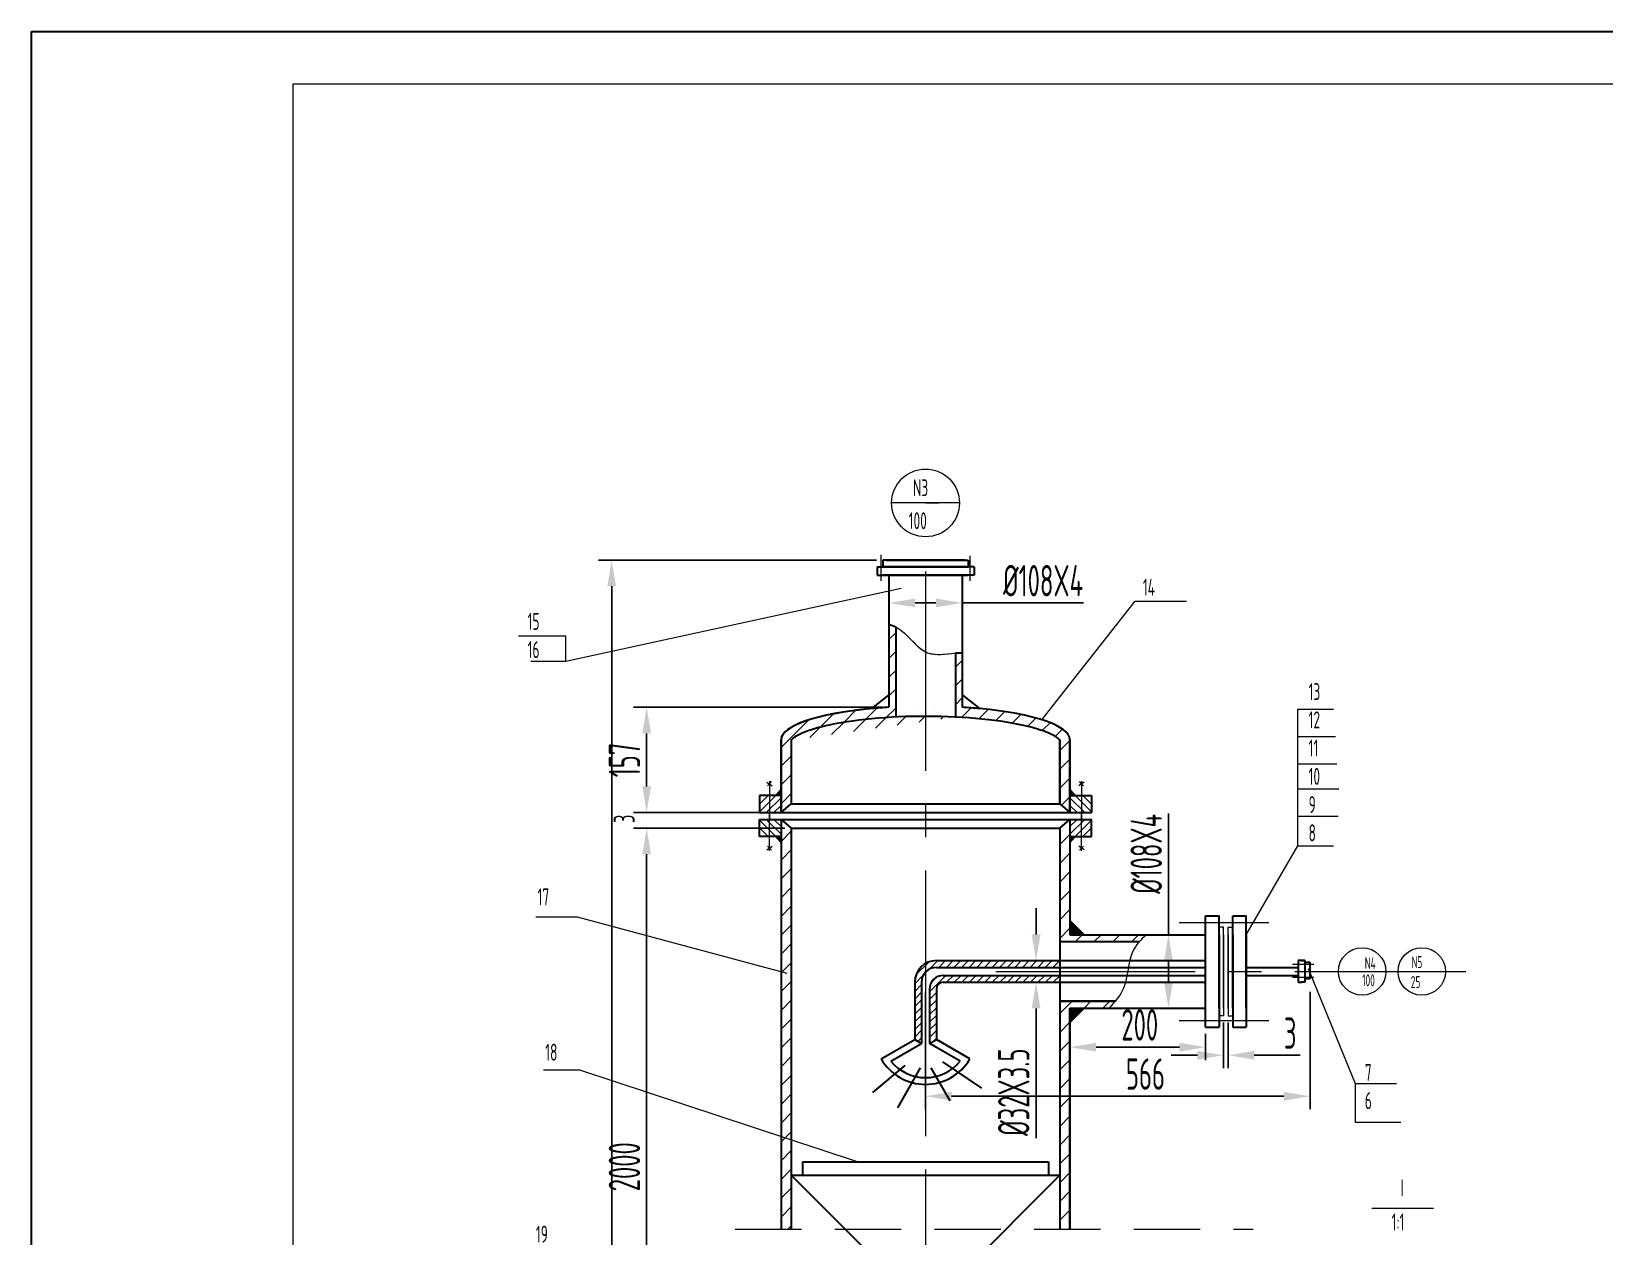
# Model space of a CAD drawing. Header units: millimetres. Extents: x 246 to 525, y 83 to 503.
# Drawn here: x 246.4 to 396.7, y 387.8 to 503 of the extents above; entities that cross this region are included whole.
import ezdxf

# ---------------------------------------------------------------- set-up
doc = ezdxf.new("R2010")
doc.units = ezdxf.units.MM
doc.linetypes.add('CENTER2', pattern=[28.575, 19.05, -3.175, 3.175, -3.175])
doc.linetypes.add('DASHED2', pattern=[9.525, 6.35, -3.175])
doc.layers.get('Defpoints').update_dxf_attribs({"lineweight": 15})
for name, color, linetype, lineweight in [('中心线', 7, 'CENTER2', 15), ('标注', 7, 'Continuous', 15), ('粗实线', 7, 'Continuous', 30), ('细实线', 7, 'Continuous', 15)]:
    doc.layers.add(name, color=color, linetype=linetype, lineweight=lineweight)
doc.styles.get("Standard").update_dxf_attribs({"font": 'ascii.shx', "width": 0.67, "height": 3, "bigfont": 'hztxt.shx'})
doc.dimstyles.new('ISO-25', dxfattribs={"dimtxt": 2.5, "dimasz": 2.5, "dimexe": 1.25, "dimexo": 0.625, "dimtad": 1, "dimdsep": 46, "dimtxsty": 'Standard', "dimcen": 2.5, "dimadec": 0, "dimazin": 0, "dimtfac": 1, "dimtofl": 0, "dimtmove": 0, "dimatfit": 3, "dimfxl": 1, "dimarcsym": 0})
doc.dimstyles.new('副本 (2)ISO-25', dxfattribs={"dimtxt": 2.5, "dimasz": 2.5, "dimexe": 1.25, "dimexo": 0.625, "dimtad": 1, "dimlfac": 10, "dimdsep": 46, "dimtxsty": 'Standard', "dimcen": 2.5, "dimadec": 0, "dimazin": 0, "dimtfac": 1, "dimtix": 1, "dimtofl": 0, "dimtmove": 0, "dimatfit": 3, "dimfxl": 1, "dimarcsym": 0})
pattern_1 = [(45, (239.01276, 282.3983), (-0.3637004, 0.3637004), [])]
pattern_2 = [(45, (66.3649, 69.7922), (-0.8980256, 0.8980256), [])]

# ---------------------------------------------------------------- blocks, each defined once
blk = doc.blocks.new('*D3')
at = {"layer": 'Defpoints', "color": 0, "transparency": 16777216}
for p in [(345.63, 407.86), (358.59, 407.86), (345.63, 405.94)]:
    blk.add_point(p, dxfattribs=at)
at = {"layer": '标注', "color": 0, "lineweight": -2, "transparency": 16777216}
for p, q in [((345.63, 407.23), (345.63, 404.69)), ((356.09, 405.94), (348.13, 405.94)), ((358.59, 407.23), (358.59, 404.69))]:
    blk.add_line(p, q, dxfattribs=at)
at = {"layer": '标注', "color": 0, "transparency": 16777216}
for points in [[(348.13, 406.36), (348.13, 405.52), (345.63, 405.94)], [(356.09, 406.36), (356.09, 405.52), (358.59, 405.94)]]:
    blk.add_solid(points, dxfattribs=at)
at = {"layer": '标注', "color": 0, "transparency": 16777216, "insert": (352.3, 408.07), "char_height": 3, "attachment_point": 5}
blk.add_mtext('200', dxfattribs=at)
blk = doc.blocks.new('*D19')
at = {"layer": 'Defpoints', "color": 0, "transparency": 16777216}
for p in [(342.46, 414.22), (341.12, 412.14), (342.39, 412.14)]:
    blk.add_point(p, dxfattribs=at)
at = {"layer": '标注', "color": 0, "lineweight": -2, "transparency": 16777216}
for p, q in [((342.39, 416.72), (342.39, 419.22)), ((341.84, 414.22), (341.14, 414.22)), ((341.74, 412.14), (343.64, 412.14)), ((342.39, 409.64), (342.39, 397.25))]:
    blk.add_line(p, q, dxfattribs=at)
at = {"layer": '标注', "color": 0, "transparency": 16777216}
for points in [[(341.97, 416.72), (342.81, 416.72), (342.39, 414.22)], [(341.97, 409.64), (342.81, 409.64), (342.39, 412.14)]]:
    blk.add_solid(points, dxfattribs=at)
at = {"layer": '标注', "color": 0, "transparency": 16777216, "insert": (340.26, 401.64), "char_height": 3, "attachment_point": 5, "rotation": 90}
blk.add_mtext('%%c32X3.5', dxfattribs=at)
blk = doc.blocks.new('*D20')
at = {"layer": 'Defpoints', "color": 0, "transparency": 16777216}
for p in [(331.82, 411.85), (368.57, 411.85), (331.82, 401.25)]:
    blk.add_point(p, dxfattribs=at)
at = {"layer": '标注', "color": 0, "lineweight": -2, "transparency": 16777216}
for p, q in [((331.82, 411.23), (331.82, 400)), ((368.57, 411.23), (368.57, 400)), ((366.07, 401.25), (334.32, 401.25))]:
    blk.add_line(p, q, dxfattribs=at)
at = {"layer": '标注', "color": 0, "transparency": 16777216}
for points in [[(334.32, 401.66), (334.32, 400.83), (331.82, 401.25)], [(366.07, 401.66), (366.07, 400.83), (368.57, 401.25)]]:
    blk.add_solid(points, dxfattribs=at)
at = {"layer": '标注', "color": 0, "transparency": 16777216, "insert": (352.84, 403.37), "char_height": 3, "attachment_point": 5}
blk.add_mtext('566', dxfattribs=at)
blk = doc.blocks.new('*D21')
at = {"layer": 'Defpoints', "color": 0, "transparency": 16777216}
for p in [(360.31, 408.94), (360.74, 408.94), (360.74, 405.17)]:
    blk.add_point(p, dxfattribs=at)
at = {"layer": '标注', "color": 0, "lineweight": -2, "transparency": 16777216}
for p, q in [((360.31, 408.31), (360.31, 403.92)), ((360.74, 408.31), (360.74, 403.92)), ((357.81, 405.17), (355.31, 405.17)), ((363.24, 405.17), (367.63, 405.17))]:
    blk.add_line(p, q, dxfattribs=at)
at = {"layer": '标注', "color": 0, "transparency": 16777216}
for points in [[(357.81, 405.58), (357.81, 404.75), (360.31, 405.17)], [(363.24, 405.58), (363.24, 404.75), (360.74, 405.17)]]:
    blk.add_solid(points, dxfattribs=at)
at = {"layer": '标注', "color": 0, "transparency": 16777216, "insert": (366.68, 407.29), "char_height": 3, "attachment_point": 5}
blk.add_mtext('3', dxfattribs=at)
blk = doc.blocks.new('*D22')
at = {"layer": 'Defpoints', "color": 0, "transparency": 16777216}
for p in [(358.59, 416.68), (355.04, 409.68), (358.59, 409.68)]:
    blk.add_point(p, dxfattribs=at)
at = {"layer": '标注', "color": 0, "lineweight": -2, "transparency": 16777216}
for p, q in [((355.04, 416.68), (355.04, 428.28)), ((357.96, 416.68), (353.79, 416.68)), ((355.04, 412.18), (355.04, 414.18)), ((357.96, 409.68), (353.79, 409.68))]:
    blk.add_line(p, q, dxfattribs=at)
at = {"layer": '标注', "color": 0, "transparency": 16777216}
for points in [[(354.62, 414.18), (355.46, 414.18), (355.04, 416.68)], [(354.62, 412.18), (355.46, 412.18), (355.04, 409.68)]]:
    blk.add_solid(points, dxfattribs=at)
at = {"layer": '标注', "color": 0, "transparency": 16777216, "insert": (352.92, 424.42), "char_height": 3, "attachment_point": 5, "rotation": 90}
blk.add_mtext('%%C108X4', dxfattribs=at)
blk = doc.blocks.new('*D26')
at = {"layer": 'Defpoints', "color": 0, "transparency": 16777216}
for p in [(328.33, 438.44), (305.17, 428.37), (328.33, 428.37)]:
    blk.add_point(p, dxfattribs=at)
at = {"layer": '标注', "color": 0, "lineweight": -2, "transparency": 16777216}
for p, q in [((327.7, 438.44), (303.92, 438.44)), ((305.17, 435.94), (305.17, 430.87)), ((327.7, 428.37), (303.92, 428.37))]:
    blk.add_line(p, q, dxfattribs=at)
at = {"layer": '标注', "color": 0, "transparency": 16777216}
for points in [[(304.76, 435.94), (305.59, 435.94), (305.17, 438.44)], [(304.76, 430.87), (305.59, 430.87), (305.17, 428.37)]]:
    blk.add_solid(points, dxfattribs=at)
at = {"layer": '标注', "color": 0, "transparency": 16777216, "insert": (303.05, 433.4), "char_height": 3, "attachment_point": 5, "rotation": 90}
blk.add_mtext('157', dxfattribs=at)
blk = doc.blocks.new('*D27')
at = {"layer": 'Defpoints', "color": 0, "transparency": 16777216}
for p in [(318.99, 426.88), (305.17, 362.15), (318.99, 362.15)]:
    blk.add_point(p, dxfattribs=at)
at = {"layer": '标注', "color": 0, "lineweight": -2, "transparency": 16777216}
for p, q in [((318.37, 426.88), (303.92, 426.88)), ((305.17, 424.38), (305.17, 364.65)), ((318.37, 362.15), (303.92, 362.15))]:
    blk.add_line(p, q, dxfattribs=at)
at = {"layer": '标注', "color": 0, "transparency": 16777216}
for points in [[(304.76, 424.38), (305.59, 424.38), (305.17, 426.88)], [(304.76, 364.65), (305.59, 364.65), (305.17, 362.15)]]:
    blk.add_solid(points, dxfattribs=at)
at = {"layer": '标注', "color": 0, "transparency": 16777216, "insert": (303.05, 394.51), "char_height": 3, "attachment_point": 5, "rotation": 90}
blk.add_mtext('2000', dxfattribs=at)
blk = doc.blocks.new('*D30')
at = {"layer": 'Defpoints', "color": 0, "transparency": 16777216}
for p in [(327.75, 452.5), (301.83, 237.84), (327.75, 237.84)]:
    blk.add_point(p, dxfattribs=at)
at = {"layer": '标注', "color": 0, "lineweight": -2, "transparency": 16777216}
for p, q in [((327.13, 452.5), (300.58, 452.5)), ((301.83, 450), (301.83, 240.34)), ((327.13, 237.84), (300.58, 237.84))]:
    blk.add_line(p, q, dxfattribs=at)
at = {"layer": '标注', "color": 0, "transparency": 16777216}
for points in [[(301.42, 450), (302.25, 450), (301.83, 452.5)], [(301.42, 240.34), (302.25, 240.34), (301.83, 237.84)]]:
    blk.add_solid(points, dxfattribs=at)
at = {"layer": '标注', "color": 0, "transparency": 16777216, "insert": (299.71, 345.17), "char_height": 3, "attachment_point": 5, "rotation": 90}
blk.add_mtext('5676', dxfattribs=at)
blk = doc.blocks.new('*D33')
at = {"layer": 'Defpoints', "color": 0, "transparency": 16777216}
for p in [(328.33, 451.06), (335.32, 451.06), (335.32, 448.41)]:
    blk.add_point(p, dxfattribs=at)
at = {"layer": '标注', "color": 0, "lineweight": -2, "transparency": 16777216}
for p, q in [((328.33, 450.44), (328.33, 447.16)), ((335.32, 450.43), (335.32, 447.16)), ((330.83, 448.41), (332.82, 448.41)), ((335.32, 448.41), (346.92, 448.41))]:
    blk.add_line(p, q, dxfattribs=at)
at = {"layer": '标注', "color": 0, "transparency": 16777216}
for points in [[(330.83, 448.83), (330.83, 448), (328.33, 448.41)], [(332.82, 448.83), (332.82, 448), (335.32, 448.41)]]:
    blk.add_solid(points, dxfattribs=at)
at = {"layer": '标注', "color": 0, "transparency": 16777216, "insert": (343.06, 450.54), "char_height": 3, "attachment_point": 5}
blk.add_mtext('%%c108X4', dxfattribs=at)

msp = doc.modelspace()

# ---------------------------------------------------------------- hatches: boundary and pattern name
at = {"layer": '粗实线'}
for points in [[(317.5115, 429.9984), (318.0219, 429.9984), (318.0219, 430.5877)], [(345.6267, 430.5877), (346.137, 429.9984), (345.6267, 429.9984)], [(318.0203, 425.5027), (317.5099, 426.092), (318.0203, 426.092)], [(345.6283, 425.5027), (346.1386, 426.092), (345.6283, 426.092)], [(345.6267, 418.0568), (345.6267, 416.6803), (346.985, 416.6803)], [(345.6267, 408.3054), (345.6267, 409.6819), (346.985, 409.6819)]]:
    msp.add_hatch(color=256, dxfattribs=at).paths.add_polyline_path(points)
at = {"layer": '细实线'}
h = msp.add_hatch(dxfattribs=at)
h.set_pattern_fill('ANSI31', color=256, scale=0.4, style=0)
h.set_pattern_definition(pattern_2)
edge = h.paths.add_edge_path()
edge.add_line((318.0219, 428.3693), (318.9926, 429.2106))
edge.add_line((318.9926, 429.2106), (318.9926, 435.2923))
edge.add_spline(control_points=[(318.9926, 435.2923), (318.9962, 435.2977), (319.0009, 435.3043), (319.0366, 435.3507), (319.0997, 435.4173), (319.3333, 435.597), (319.528, 435.7174), (320.1062, 436.0003), (320.5287, 436.1652), (321.7776, 436.5556), (322.7008, 436.7712), (325.178, 437.1987), (326.8403, 437.3808), (328.72, 437.4876), (328.8463, 437.4944), (328.9731, 437.5007)], knot_values=[11.20722814, 11.20722814, 11.20722814, 11.20722814, 11.23063002, 11.23063002, 11.34670379, 11.34670379, 11.4964999, 11.4964999, 11.69226822, 11.69226822, 11.98487885, 11.98487885, 12.38444184, 12.38444184, 12.41312056, 12.41312056, 12.41312056, 12.41312056], degree=3, periodic=0)
edge.add_line((328.9731, 437.5007), (328.9731, 446.1123))
edge.add_spline(control_points=[(328.9731, 446.1123), (328.7648, 446.2223), (328.5482, 446.3155), (328.3256, 446.3966)], knot_values=[2.78629737, 2.78629737, 2.78629737, 2.78629737, 3.88346419, 3.88346419, 3.88346419, 3.88346419], degree=3, periodic=0)
edge.add_line((328.3256, 446.3966), (328.3256, 438.4384))
edge.add_ellipse((331.8243, 435.3427), major_axis=(-13.8024, 0), ratio=0.23185804, start_angle=644.683714, end_angle=720)
edge.add_line((318.0219, 435.3427), (318.0219, 428.3693))
h.paths.add_polyline_path([(318.9939, 426.8789), (318.0219, 427.7213), (318.0219, 397.3841), (318.9939, 397.0634)])
edge = h.paths.add_edge_path()
edge.add_line((345.6267, 427.7213), (344.6547, 426.8789))
edge.add_line((344.6547, 426.8789), (344.6547, 416.0323))
edge.add_line((344.6547, 416.0323), (352.2602, 416.0323))
edge.add_spline(control_points=[(352.2602, 416.0323), (352.4595, 416.2591), (352.6821, 416.4734), (352.9183, 416.6803)], knot_values=[1.98620236, 1.98620236, 1.98620236, 1.98620236, 3.40095797, 3.40095797, 3.40095797, 3.40095797], degree=3, periodic=0)
edge.add_line((352.9183, 416.6803), (345.6267, 416.6803))
edge.add_line((345.6267, 416.6803), (345.6267, 427.7213))
h = msp.add_hatch(dxfattribs=at)
h.set_pattern_fill('ANSI31', color=256, scale=0.4, style=0)
h.set_pattern_definition(pattern_2)
edge = h.paths.add_edge_path()
edge.add_ellipse((331.8243, 435.3427), major_axis=(-13.8024, 0), ratio=0.23185804, start_angle=540, end_angle=608.1012)
edge.add_ellipse((331.8243, 435.3427), major_axis=(-13.8024, 0), ratio=0.23185804, start_angle=608.1012, end_angle=615.32014)
edge.add_line((335.3221, 438.4384), (335.3226, 443.6579))
edge.add_spline(control_points=[(335.3226, 443.6579), (335.2567, 443.6573), (335.0437, 443.6531), (334.8264, 443.6377), (334.6755, 443.6243)], knot_values=[14.04927868, 14.04927868, 14.04927868, 14.04927868, 14.35339732, 15.0278819, 15.0278819, 15.0278819, 15.0278819], degree=3, periodic=0)
edge.add_line((334.6755, 443.6243), (334.6755, 437.5006))
edge.add_spline(control_points=[(318.9926, 435.2923), (318.9962, 435.2977), (319.0009, 435.3043), (319.0366, 435.3507), (319.0997, 435.4173), (319.3333, 435.597), (319.528, 435.7174), (320.1062, 436.0003), (320.5287, 436.1652), (321.7776, 436.5556), (322.7008, 436.7712), (325.178, 437.1987), (326.8403, 437.3808), (330.3479, 437.5801), (332.1923, 437.5975), (335.7609, 437.4647), (337.4841, 437.3143), (339.9756, 436.9531), (340.865, 436.7835), (342.4067, 436.4043), (343.0595, 436.1936), (343.784, 435.8859), (343.9779, 435.7902), (344.2956, 435.608), (344.4193, 435.5212), (344.5912, 435.3764), (344.6383, 435.3188), (344.656, 435.2923)], knot_values=[9.57802801, 9.57802801, 9.57802801, 9.57802801, 9.60142989, 9.60142989, 9.71750366, 9.71750366, 9.86729977, 9.86729977, 10.06306809, 10.06306809, 10.35567872, 10.35567872, 10.75524171, 10.75524171, 11.15480471, 11.15480471, 11.5543677, 11.5543677, 11.81050459, 11.81050459, 12.06664148, 12.06664148, 12.18213451, 12.18213451, 12.29762754, 12.29762754, 12.41312056, 12.41312056, 12.41312056, 12.41312056], degree=3, periodic=0)
edge.add_line((344.6642, 435.2812), (344.6642, 429.2034))
edge.add_line((344.6642, 429.2034), (345.6267, 428.3693))
edge.add_line((345.6267, 428.3693), (345.6267, 435.3427))
h = msp.add_hatch(dxfattribs=at)
h.set_pattern_fill('ANSI31', color=256, scale=0.162, style=0)
h.set_pattern_definition(pattern_1)
h.paths.add_polyline_path([(315.9629, 428.3693), (316.9036, 428.3693), (316.9036, 429.9984), (315.9629, 429.9984)])
h.paths.add_polyline_path([(318.0219, 429.9984), (316.9036, 429.9984), (316.9036, 428.3693), (318.0219, 428.3693)])
h = msp.add_hatch(dxfattribs=at)
h.set_pattern_fill('ANSI31', color=256, scale=0.162, style=0)
h.set_pattern_definition([(135, (424.6358, 282.3983), (0.3637004, 0.3637004), [])])
h.paths.add_polyline_path([(347.6857, 428.3693), (346.745, 428.3693), (346.745, 429.9984), (347.6857, 429.9984)])
h.paths.add_polyline_path([(345.6267, 429.9984), (346.745, 429.9984), (346.745, 428.3693), (345.6267, 428.3693)])
h = msp.add_hatch(dxfattribs=at)
h.set_pattern_fill('ANSI31', color=256, scale=0.162, style=0)
h.set_pattern_definition([(315, (239.01276, 573.6923), (-0.3637004, -0.3637004), [])])
h.paths.add_polyline_path([(316.9036, 426.0922), (315.9629, 426.0922), (315.9629, 427.7213), (316.9036, 427.7213)])
h.paths.add_polyline_path([(318.0219, 426.0922), (316.9036, 426.0922), (316.9036, 427.7213), (318.0219, 427.7213)])
h = msp.add_hatch(dxfattribs=at)
h.set_pattern_fill('ANSI31', color=256, scale=0.162, style=0)
h.set_pattern_definition([(225, (424.6358, 573.6923), (0.3637004, -0.3637004), [])])
h.paths.add_polyline_path([(346.745, 426.0922), (347.6857, 426.0922), (347.6857, 427.7213), (346.745, 427.7213)])
h.paths.add_polyline_path([(345.6267, 426.0922), (346.745, 426.0922), (346.745, 427.7213), (345.6267, 427.7213)])
h = msp.add_hatch(dxfattribs=at)
h.set_pattern_fill('ANSI31', color=256, scale=0.162, style=0)
h.set_pattern_definition(pattern_1)
h.paths.add_polyline_path([(332.8611, 413.5699), (344.6547, 413.5699), (344.6547, 414.2179), (332.8611, 414.2179, 0.1316525), (331.8243, 413.9401), (331.8243, 413.1228, -0.20644506)])
h.paths.add_polyline_path([(330.7875, 406.6782), (331.4355, 406.3041), (331.4355, 412.1443, -0.19140132), (331.8243, 413.1228), (331.8243, 413.9401, 0.26794919), (330.7875, 412.1443)])
h.paths.add_polyline_path([(332.8611, 411.4963, -0.41421356), (333.5091, 412.1443), (344.6547, 412.1443), (344.6547, 412.7923), (333.5091, 412.7923, 0.41421356), (332.2131, 411.4963), (332.2131, 406.3041), (332.8611, 406.6782)])
h = msp.add_hatch(dxfattribs=at)
h.set_pattern_fill('ANSI31', color=256, scale=0.4, style=0)
h.set_pattern_definition(pattern_2)
edge = h.paths.add_edge_path()
edge.add_line((345.6267, 409.6819), (349.3618, 409.6819))
edge.add_spline(control_points=[(349.3618, 409.6819), (349.5669, 409.8912), (349.766, 410.1062), (349.9507, 410.3299)], knot_values=[13.0901716, 13.0901716, 13.0901716, 13.0901716, 14.4192004, 14.4192004, 14.4192004, 14.4192004], degree=3, periodic=0)
edge.add_line((349.9507, 410.3299), (344.6547, 410.3299))
edge.add_line((344.6547, 410.3299), (344.6547, 388.5492))
edge.add_line((344.6547, 388.5492), (345.6267, 388.5492))
edge.add_line((345.6267, 388.5492), (345.6267, 409.6819))
h = msp.add_hatch(dxfattribs=at)
h.set_pattern_fill('ANSI31', color=256, scale=0.4, style=0)
h.set_pattern_definition(pattern_2)
h.paths.add_polyline_path([(318.9939, 397.0634), (318.0219, 397.3841), (318.0219, 388.5492), (318.9939, 388.5492)])

# ---------------------------------------------------------------- linework, layer by layer
at = {"layer": '中心线'}
for p, q in [((331.8243, 451.4099), (331.8209, 232.6833)), ((338.5348, 413.1811), (383.4627, 413.1811))]:
    msp.add_line(p, q, dxfattribs=at)
at = {"layer": '标注'}
for p, q in [((335.0643, 457.9733), (328.5843, 457.9733)), ((331.8243, 457.9733), (333.1203, 457.9733)), ((329.5111, 449.8027), (297.4327, 442.8026)), ((342.9371, 437.2407), (351.8672, 448.572)), ((351.8672, 448.572), (356.7545, 448.572)), ((297.4327, 445.2487), (292.9291, 445.2487)), ((297.4327, 442.8026), (297.4327, 445.2487)), ((297.4327, 442.8026), (294.1143, 442.8026)), ((367.3903, 438.2648), (370.7998, 438.2648)), ((367.3903, 425.1944), (367.3903, 438.2648)), ((367.3787, 435.652), (371.001, 435.652)), ((367.3787, 433.0393), (371.1352, 433.0393)), ((367.3787, 430.6275), (371.3364, 430.6275)), ((367.3787, 428.0148), (371.2693, 428.0148)), ((362.4747, 416.6803), (367.3903, 425.1944)), ((367.3903, 425.1944), (370.7998, 425.1944)), ((298.5719, 418.3617), (294.5883, 418.3617)), ((318.6076, 412.9932), (298.5719, 418.3617)), ((368.3984, 413.4473), (372.8793, 402.4723)), ((298.7759, 403.7339), (295.2994, 403.7339)), ((325.3235, 394.975), (298.7759, 403.7339)), ((372.8793, 402.4723), (376.8219, 402.4723)), ((372.8793, 402.4723), (372.8793, 398.7877)), ((372.8793, 398.7877), (377.2395, 398.7877)), ((374.4715, 390.5416), (380.3831, 390.5416))]:
    msp.add_line(p, q, dxfattribs=at)
for centre, radius in [((331.8243, 457.9733), 3.24), ((373.5546, 413.1811), 2.268), ((379.2507, 413.1811), 2.268)]:
    msp.add_circle(centre, radius, dxfattribs=at)
at = {"layer": '粗实线'}
for p, q in [((246.3782, 83.0489), (246.3782, 503.0489)), ((246.3782, 503.0489), (525.3782, 503.0489)), ((327.1912, 451.8606), (327.1912, 451.0606)), ((327.1912, 451.8606), (335.8943, 451.8606)), ((327.1912, 451.0606), (335.8943, 451.0606)), ((335.5732, 452.5006), (327.7542, 452.5006)), ((327.7542, 452.5006), (327.7542, 451.8606)), ((336.4574, 451.8606), (327.7542, 451.8606)), ((336.4574, 451.0606), (327.7542, 451.0606)), ((328.0753, 452.5006), (335.8943, 452.5006)), ((328.0753, 451.0606), (335.8943, 451.0606)), ((328.3256, 451.0606), (328.3256, 438.4384)), ((335.3235, 451.0606), (335.3221, 438.4384)), ((335.8943, 452.5006), (335.8943, 451.8606)), ((336.4574, 451.8606), (336.4574, 451.0606)), ((328.9731, 446.1123), (328.9731, 437.5007)), ((334.6755, 443.6243), (334.6755, 437.4976)), ((334.6755, 443.6243), (334.6755, 437.5027)), ((328.3251, 439.612), (326.6764, 438.312)), ((335.3235, 439.612), (336.9721, 438.312)), ((318.0219, 428.3693), (318.0219, 435.3427)), ((318.0219, 428.3693), (318.0219, 435.3427)), ((318.0219, 435.3427), (318.0219, 428.3693)), ((318.9926, 435.2923), (318.9926, 429.2106)), ((318.9939, 435.3427), (318.9939, 429.2117)), ((344.6547, 435.3427), (344.6547, 429.2117)), ((344.6638, 435.2765), (344.6547, 429.2117)), ((344.6642, 429.2034), (344.6638, 435.2765)), ((344.6642, 435.277), (344.6642, 429.2034)), ((345.6267, 428.3693), (345.6267, 435.3427)), ((345.6267, 435.3427), (345.6267, 428.3693)), ((345.6267, 428.3693), (345.6267, 435.3427)), ((315.9629, 429.9984), (315.9629, 428.3693)), ((318.0219, 429.9984), (315.9629, 429.9984)), ((318.0214, 430.5871), (317.5113, 429.9981)), ((345.6267, 429.9984), (347.6857, 429.9984)), ((345.6272, 430.5871), (346.1372, 429.9981)), ((347.6857, 429.9984), (347.6857, 428.3693)), ((318.0219, 428.3693), (318.9939, 429.2117)), ((318.9939, 429.2117), (344.6547, 429.2117)), ((344.6547, 429.2117), (345.6267, 428.3693)), ((344.6547, 429.2117), (345.6267, 428.3693)), ((315.9629, 428.3693), (347.6857, 428.3693)), ((315.9629, 426.0922), (315.9629, 427.7213)), ((315.9629, 427.7213), (347.6857, 427.7213)), ((318.0219, 427.7213), (318.0219, 388.5492)), ((318.0219, 427.7213), (318.9939, 426.8789)), ((344.6547, 426.8789), (345.6267, 427.7213)), ((344.6642, 428.3693), (345.6267, 428.3693)), ((345.6267, 427.7213), (345.6267, 416.6803)), ((347.6857, 426.0922), (347.6857, 427.7213)), ((318.0219, 426.0922), (315.9629, 426.0922)), ((318.0198, 425.5033), (317.5097, 426.0922)), ((318.9939, 426.8789), (344.6547, 426.8789)), ((318.9939, 426.8789), (318.9939, 388.5492)), ((344.6547, 426.8789), (344.6547, 388.5492)), ((345.6267, 426.0922), (347.6857, 426.0922)), ((345.6288, 425.5033), (346.1388, 426.0922)), ((345.6267, 418.0568), (346.985, 416.6803)), ((358.5867, 418.5066), (359.8827, 418.5066)), ((358.5867, 407.8556), (358.5867, 418.5066)), ((359.8827, 409.6819), (359.8827, 418.5066)), ((361.1787, 418.5066), (362.4747, 418.5066)), ((361.1787, 409.6819), (361.1787, 418.5066)), ((362.4747, 409.6819), (362.4747, 418.5066)), ((345.6267, 416.6803), (358.5867, 416.6803)), ((359.8827, 416.6803), (359.8827, 407.8556)), ((361.1787, 416.6803), (361.1787, 407.8556)), ((362.4747, 416.6803), (362.4747, 407.8556)), ((344.6547, 416.0323), (352.2602, 416.0323)), ((332.8611, 414.2179), (358.5867, 414.2179)), ((332.8611, 413.5699), (358.5867, 413.5699)), ((362.4747, 413.5699), (367.4441, 413.5699)), ((368.0841, 414.2211), (367.4441, 414.2211)), ((367.4441, 414.2211), (367.4441, 412.1411)), ((367.7687, 414.2211), (368.0841, 414.2211)), ((368.0841, 414.2211), (368.0841, 412.1411)), ((368.0841, 414.0611), (368.3984, 414.0611)), ((368.0841, 414.0611), (368.5641, 414.0611)), ((368.5641, 414.0611), (368.5641, 412.4611)), ((330.7875, 412.1443), (330.7875, 406.6782)), ((331.4355, 412.1443), (331.4355, 406.3041)), ((333.5091, 412.7923), (358.5867, 412.7923)), ((333.5091, 412.1443), (358.5867, 412.1443)), ((362.4747, 412.7923), (367.4441, 412.7923)), ((367.4441, 412.1411), (367.7687, 412.1411)), ((368.0841, 412.1411), (367.7687, 412.1411)), ((368.3984, 412.4611), (368.0841, 412.4611)), ((368.5641, 412.4611), (368.3984, 412.4611)), ((332.2131, 411.4963), (332.2131, 406.3041)), ((332.8611, 411.4963), (332.8611, 406.6782)), ((344.6547, 410.3299), (349.9507, 410.3299)), ((349.9507, 410.3299), (344.6547, 410.3299)), ((344.6547, 410.3299), (344.6547, 388.5492)), ((345.6267, 409.6819), (345.6267, 388.5492)), ((345.6267, 408.3054), (346.985, 409.6819)), ((345.6267, 409.6819), (358.5867, 409.6819)), ((345.6267, 409.6819), (358.5867, 409.6819)), ((345.6267, 388.5492), (345.6267, 409.6819)), ((345.6267, 409.6819), (349.3618, 409.6819)), ((358.5867, 407.8556), (359.8827, 407.8556)), ((361.1787, 407.8556), (362.4747, 407.8556)), ((327.5856, 404.8296), (330.7875, 406.6782)), ((328.5139, 404.6173), (331.4355, 406.3041)), ((330.7875, 406.6782), (331.4355, 406.3041)), ((332.2131, 406.3041), (332.8611, 406.6782)), ((335.1347, 404.6173), (332.2131, 406.3041)), ((336.0629, 404.8296), (332.8611, 406.6782)), ((333.4421, 404.5527), (337.176, 402.0164)), ((329.853, 404.1993), (326.742, 401.6115)), ((327.9096, 404.2685), (327.947, 404.29)), ((331.3169, 403.9507), (329.1382, 400.1275)), ((332.3317, 403.9507), (334.1463, 400.8078)), ((335.7389, 404.2685), (335.7016, 404.29)), ((320.0821, 394.9884), (343.5665, 394.9884)), ((320.0821, 394.9884), (320.0821, 393.6934)), ((343.5665, 394.9884), (343.5665, 393.6934)), ((318.9738, 393.6924), (344.6547, 393.6924)), ((318.9939, 393.6924), (344.6547, 368.0316)), ((344.6547, 393.6924), (318.9939, 368.0316))]:
    msp.add_line(p, q, dxfattribs=at)
for centre, radius, start, end in [((332.8611, 412.1443), 2.0736, 90, 180), ((332.8611, 412.1443), 1.4256, 90, 180), ((333.5091, 411.4963), 1.296, 90, 180), ((333.5091, 411.4963), 0.648, 90, 180), ((331.8243, 407.2768), 4.8944, 210, 330), ((331.8243, 407.2768), 4.2464, 218.777719, 321.222281)]:
    msp.add_arc(centre, radius, start, end, dxfattribs=at)
for start_param, end_param in [(11.25185344, 12.56637061), (11.37778045, 12.56637061), (11.37778045, 12.56637061), (11.37778045, 12.56637061), (11.25185344, 11.37778045), (11.25185344, 11.37778045), (11.25185344, 11.37778045), (10.61336812, 10.7393624), (10.61336812, 10.7393624), (9.42477796, 10.61336812), (9.42477796, 10.61336812)]:
    msp.add_ellipse((331.8243, 435.3427), major_axis=(-13.8024, 0), ratio=0.23185804, start_param=start_param, end_param=end_param, dxfattribs=at)
for points in [[(328.3251, 446.3968), (328.3253, 446.3968), (328.3254, 446.3967), (328.3256, 446.3966)], [(328.3256, 446.3966), (328.5482, 446.3155), (328.7648, 446.2223), (328.9731, 446.1123)], [(335.3226, 443.6579), (335.3229, 443.6579), (335.3232, 443.6579), (335.3235, 443.6579)], [(318.9939, 435.2943), (318.9934, 435.2936), (318.993, 435.2929), (318.9926, 435.2923)], [(318.9939, 435.2943), (318.9934, 435.2936), (318.993, 435.2929), (318.9926, 435.2923)], [(344.656, 435.2923), (344.6556, 435.2929), (344.6551, 435.2936), (344.6547, 435.2943)], [(344.656, 435.2923), (344.6556, 435.2929), (344.6551, 435.2936), (344.6547, 435.2943)]]:
    msp.add_open_spline(points, degree=3, dxfattribs=at)
for points, knots in [([(334.6755, 443.6243), (334.8264, 443.6377), (335.0437, 443.6531), (335.2567, 443.6573), (335.3226, 443.6579)], [14.04927868, 14.04927868, 14.04927868, 14.04927868, 14.72376326, 15.027881902, 15.027881902, 15.027881902, 15.027881902]), ([(344.656, 435.2923), (344.6383, 435.3188), (344.5912, 435.3764), (344.4193, 435.5212), (344.2956, 435.608), (343.9779, 435.7902), (343.784, 435.8859), (343.0595, 436.1936), (342.4067, 436.4043), (340.865, 436.7835), (339.9756, 436.9531), (337.4841, 437.3143), (335.7609, 437.4647), (332.1923, 437.5975), (330.3479, 437.5801), (326.8403, 437.3808), (325.178, 437.1987), (322.7008, 436.7712), (321.7776, 436.5556), (320.5287, 436.1652), (320.1062, 436.0003), (319.528, 435.7174), (319.3333, 435.597), (319.0997, 435.4173), (319.0366, 435.3507), (319.0009, 435.3043), (318.9962, 435.2977), (318.9926, 435.2923)], [9.57802801, 9.57802801, 9.57802801, 9.57802801, 9.69352104, 9.69352104, 9.80901407, 9.80901407, 9.9245071, 9.9245071, 10.18064399, 10.18064399, 10.43678088, 10.43678088, 10.83634387, 10.83634387, 11.23590686, 11.23590686, 11.63546986, 11.63546986, 11.92808049, 11.92808049, 12.12384881, 12.12384881, 12.27364491, 12.27364491, 12.38971868, 12.38971868, 12.41312056, 12.41312056, 12.41312056, 12.41312056])]:
    msp.add_open_spline(points, degree=3, knots=knots, dxfattribs=at)
at = {"layer": '细实线'}
for p, q in [((271.3782, 498.0489), (520.3782, 498.0489)), ((271.3782, 88.0489), (271.3782, 498.0489)), ((327.5377, 453.0121), (327.5377, 450.5111)), ((336.0702, 452.9156), (336.0702, 450.5111)), ((316.6488, 431.2928), (317.1583, 430.9423)), ((317.113, 431.3268), (316.7252, 430.9395)), ((316.9036, 431.364), (316.9036, 427.7213)), ((316.9036, 431.1176), (317.113, 431.3268)), ((346.9997, 431.2928), (346.4903, 430.9423)), ((346.745, 431.1176), (346.5356, 431.3268)), ((346.5356, 431.3268), (346.9233, 430.9395)), ((346.745, 431.364), (346.745, 427.7213)), ((316.9036, 424.7266), (316.9036, 428.3693)), ((318.9926, 428.3693), (318.0219, 428.3693)), ((346.745, 424.7266), (346.745, 428.3693)), ((316.6488, 424.7978), (317.1583, 425.1483)), ((317.113, 424.7639), (316.7252, 425.1511)), ((316.9036, 424.973), (317.113, 424.7639)), ((346.9997, 424.7978), (346.4903, 425.1483)), ((346.5356, 424.7639), (346.9233, 425.1511)), ((346.745, 424.973), (346.5356, 424.7639)), ((356.0692, 417.8714), (364.6312, 417.8714)), ((360.3104, 417.4266), (359.8827, 417.4266)), ((360.3104, 409.6819), (360.3104, 417.4266)), ((360.3104, 416.6803), (360.3104, 408.9356)), ((360.738, 417.4266), (361.1787, 417.4266)), ((360.738, 409.6819), (360.738, 417.4266)), ((360.738, 416.6803), (360.738, 408.9356)), ((366.911, 413.882), (368.9342, 413.882)), ((366.911, 412.6412), (368.9342, 412.6412)), ((360.3104, 408.9356), (359.8827, 408.9356)), ((360.738, 408.9356), (361.1787, 408.9356)), ((356.0692, 408.4908), (364.6312, 408.4908))]:
    msp.add_line(p, q, dxfattribs=at)
at = {"layer": '细实线', "linetype": 'DASHED2'}
msp.add_line((313.6306, 388.5492), (363.1295, 388.5492), dxfattribs=at)
at = {"layer": '细实线'}
for points, knots in [([(328.3251, 446.3968), (328.7316, 446.2487), (330.1118, 445.5762), (331.6844, 442.9831), (334.1494, 443.6354), (335.2573, 443.6574), (335.3235, 443.6579)], [2.7854326, 2.7854326, 2.7854326, 2.7854326, 4.78904107, 9.93929797, 14.72376326, 15.02916695, 15.02916695, 15.02916695, 15.02916695]), ([(328.9731, 446.1123), (329.145, 446.0215), (330.1903, 445.3783), (330.9582, 444.1765), (331.8243, 443.7416)], [3.88346419, 3.88346419, 3.88346419, 3.88346419, 4.78904107, 9.57910481, 9.57910481, 9.57910481, 9.57910481]), ([(331.8243, 443.7416), (331.8894, 443.7089), (332.7132, 443.3434), (333.7561, 443.5429), (334.6755, 443.6243)], [9.57910481, 9.57910481, 9.57910481, 9.57910481, 9.93929797, 14.04927868, 14.04927868, 14.04927868, 14.04927868]), ([(352.9183, 416.6803), (352.3875, 416.2154), (351.1091, 414.8265), (351.2367, 411.8208), (349.9232, 410.2548), (349.3618, 409.6819)], [1.98620236, 1.98620236, 1.98620236, 1.98620236, 5.16489059, 10.78161724, 14.4192004, 14.4192004, 14.4192004, 14.4192004])]:
    msp.add_open_spline(points, degree=3, knots=knots, dxfattribs=at)

# ---------------------------------------------------------------- texts
at = {"layer": '标注', "attachment_point": 1}
for s, insert, char_height, width in [('N3', (330.6289, 460.2355), 1.62, 2.922897), ('100', (330.216, 457.0751), 1.62, 2.873558), ('14', (352.5966, 450.7273), 1.62, 5.457921), ('15\\P16', (293.7982, 447.4582), 1.62, 3.555482), ('13\\P12\\P11\\P10\\P9\\P8', (368.4344, 440.7432), 1.62, 2.633682), ('17', (294.7464, 421.1207), 1.62, 5.293717), ('N4', (373.8003, 414.5444), 1.134, 0.658508), ('N5', (378.276, 414.6431), 1.134, 2.504398), ('100', (373.552, 412.9023), 1.134, 0.682203), ('25', (378.2094, 412.7367), 1.134, 2.642295), ('18', (295.4778, 406.2707), 1.62, 4.720338), ('7\\P6', (373.8103, 404.3352), 1.62, 3.42918), ('I', (377.2302, 393.2968), 1.62, 9.261475), ('1:1', (376.3657, 390.0341), 1.62, 4.904119), ('19', (294.5883, 388.8721), 1.62, 4.661631)]:
    msp.add_mtext(s, dxfattribs=dict(at, insert=insert, char_height=char_height, width=width))
at = {"layer": '标注', "insert": (302.0199, 427.3702), "char_height": 2, "width": 1.838008, "attachment_point": 1, "rotation": 90}
msp.add_mtext('3', dxfattribs=at)

# ---------------------------------------------------------------- dimensions: what is measured, and where the dimension line sits
at = {"layer": '标注'}
for base, p1, p2, text, dimstyle, picture, middle in [((301.8331, 237.8378), (327.7542, 452.5006), (327.7542, 237.8378), '5676', 'ISO-25', '*D30', (299.7081, 345.1692)), ((305.1722, 428.3693), (328.3256, 438.4384), (328.3256, 428.3693), '157', '副本 (2)ISO-25', '*D26', (303.0472, 433.4038)), ((305.1722, 362.1501), (318.9939, 426.8789), (318.9939, 362.1501), '2000', '副本 (2)ISO-25', '*D27', (303.0472, 394.5145))]:
    dim = msp.add_linear_dim(base=base, p1=p1, p2=p2, angle=90, text=text, dimstyle=dimstyle, dxfattribs=at)
    dim.commit()
    dim.dimension.update_dxf_attribs({"geometry": picture, "text_midpoint": middle})
for base, p1, p2, text, dimstyle, picture, middle in [((335.3235, 448.4119), (328.3256, 451.0606), (335.3235, 451.0598), '%%c108X4', 'ISO-25', '*D33', (343.0616, 448.4119)), ((331.8243, 401.2472), (368.5664, 411.8541), (331.8243, 411.8541), '566', '副本 (2)ISO-25', '*D20', (352.8407, 401.2472)), ((345.6267, 405.9411), (358.5867, 407.8556), (345.6267, 407.8556), '200', '副本 (2)ISO-25', '*D3', (352.3005, 405.9411)), ((360.738, 405.1663), (360.3104, 408.9356), (360.738, 408.9356), '3', '副本 (2)ISO-25', '*D21', (366.6821, 405.1663))]:
    dim = msp.add_linear_dim(base=base, p1=p1, p2=p2, text=text, dimstyle=dimstyle, dxfattribs=at)
    dim.commit()
    dim.dimension.update_dxf_attribs({"geometry": picture, "text_midpoint": middle, "dimtype": 160})
for base, p1, p2, text, picture, middle in [((355.0407, 409.6819), (358.5867, 416.6803), (358.5867, 409.6819), '%%C108X4', '*D22', (355.0407, 424.4184)), ((342.3886, 412.1443), (342.4637, 414.2179), (341.1175, 412.1443), '%%c32X3.5', '*D19', (342.3886, 401.6443))]:
    dim = msp.add_linear_dim(base=base, p1=p1, p2=p2, angle=90, text=text, dimstyle='副本 (2)ISO-25', dxfattribs=at)
    dim.commit()
    dim.dimension.update_dxf_attribs({"geometry": picture, "text_midpoint": middle, "dimtype": 160})

doc.saveas('drawing.dxf')
